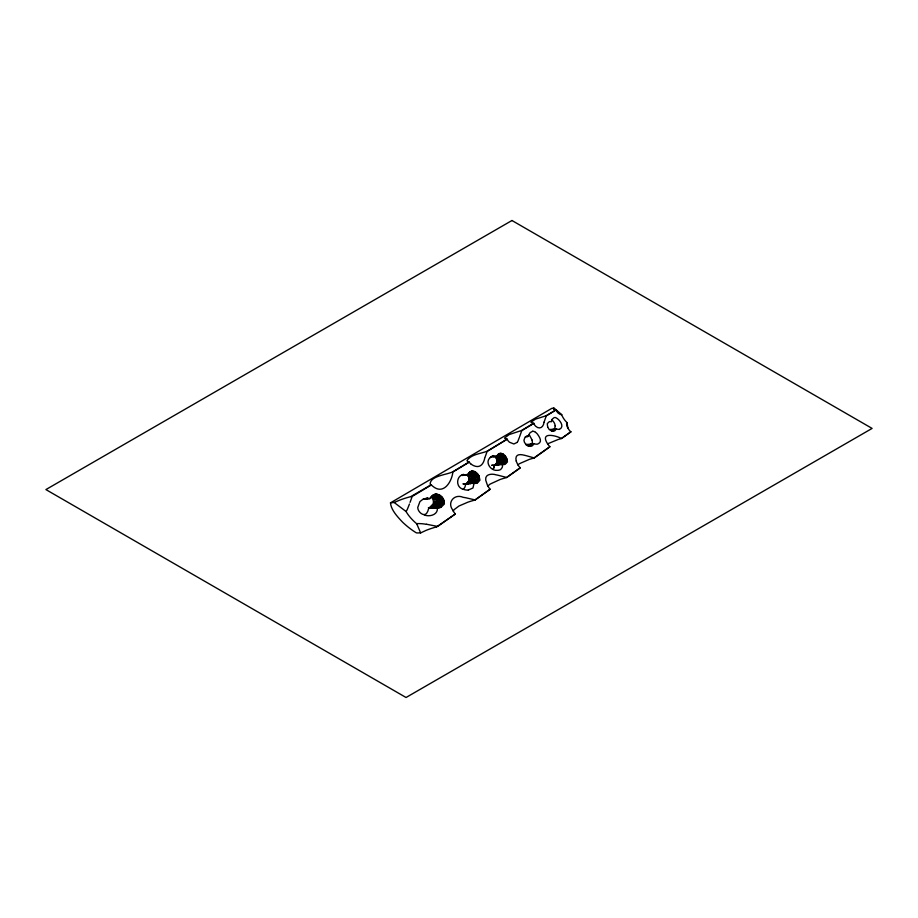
<?xml version="1.0" encoding="UTF-8"?>
<svg xmlns="http://www.w3.org/2000/svg" width="918" height="918" viewBox="0 0 918 918"><rect width="100%" height="100%" fill="white"/><g stroke="black" fill="none" stroke-linecap="round" stroke-linejoin="round"><path stroke-width="1.38" d="M527.896 436.509L530.088 432.699L532.497 431.334M462.97 475.329L463.097 474.732A13.173 7.608 0 0 1 463.188 474.468L466.275 475.008M554.598 429.027L554.644 428.786A1.17 0.677 0 0 0 555.941 428.763L555.964 428.752A6.713 3.879 0 0 1 555.838 429.429A3.316 1.916 0 0 1 555.436 430.06A3.351 1.939 0 0 1 554.816 430.726A2.306 1.331 0 0 1 553.37 431.162A2.467 1.423 0 0 1 551.936 430.944L549.285 429.635L547.771 427.157M550.421 429.383L551.569 429.394M553.29 429.004L554.403 429.016M554.633 428.832L555.241 425.814M532.256 443.635L530.019 446.297M530.673 443.968L532.061 443.807M426.962 498.979L427.295 498.153A5.531 3.19 0 0 1 429.831 498.658A11.532 6.655 0 0 1 430.29 497.9A7.149 4.131 0 0 1 430.863 497.246L431.38 496.592M426.847 498.853L427.18 498.141M479.012 479.058L476.086 482.639A4.131 2.387 0 0 1 474.434 483.04A3.89 2.249 0 0 1 473.034 483.006L473.401 483.327M468.754 473.091L470.142 475.558A17.258 9.96 0 0 1 471.026 478.37A15.136 8.744 0 0 1 470.831 480.137L467.905 483.614A4.165 2.41 0 0 0 469.637 483.189C474.158 481.388 472.999 474.973 469.511 472.965A8.457 4.888 0 0 1 469.718 473.172L471.841 475.558A17.821 10.293 0 0 1 472.598 477.785L472.632 478.232A15.067 8.698 0 0 1 472.46 479.999L470.062 483.189L465.495 484.119A19.335 11.165 0 0 1 465.013 486.827A12.485 7.206 0 0 1 463.2 489.271C455.661 487.492 455.948 476.144 463.223 474.468M469.798 472.047C475.421 473.998 474.962 481.663 471.668 483.453M475.719 479.701L472.827 483.224A4.12 2.387 0 0 0 474.56 482.765L477.36 479.552M430.232 508.205L430.99 507.665A4.923 2.846 0 0 0 432.229 507.665A5.359 3.098 0 0 0 434.857 507.057L438.115 503.73A15.95 9.203 0 0 0 438.517 501.285A17.821 10.282 0 0 0 437.622 498.44L435.189 495.892A7.505 4.326 0 0 0 433.227 495.009M434.455 507.482L433.652 507.998A5.829 3.362 0 0 0 434.948 507.998C443.532 508.297 444.06 495.49 435.889 494.297M470.934 478.37A15.319 8.847 0 0 1 470.739 480.183L467.882 483.35A4.177 2.41 0 0 1 466.333 483.74L469.213 480.275A15.939 9.203 0 0 0 467.629 474.537M491.933 465.196A3.259 1.882 0 0 0 494.802 464.933L497.051 462.695M432.699 507.643L431.953 508.102M427.077 498.141L423.278 499.013L420.065 501.48A18.819 10.867 0 0 0 419.893 501.687L417.759 507.459A21.091 12.175 0 0 0 417.793 507.975C418.069 512.474 425.057 518.039 427.501 511.785A18.658 10.775 0 0 0 428.304 509.433L429.268 507.78A4.923 2.846 0 0 0 430.508 507.78A5.37 3.098 0 0 0 433.135 507.161L436.406 503.844A15.927 9.191 0 0 0 436.807 501.412A17.798 10.27 0 0 0 436.13 498.944L433.48 496.018A9.031 5.221 0 0 0 432.596 495.559L432.47 495.502M500.895 455.087L502.639 457.015A18.039 10.408 0 0 1 503.534 459.425L503.58 459.769A14.596 8.434 0 0 1 503.523 461.134L500.654 464.692M544.099 422.016L546.279 415.877L556.182 409.738L553.646 409.313M498.153 464.634L497.499 465.024M544.041 422.211C543.445 427.559 539.417 429.704 535.653 426.216A13.977 8.067 0 0 1 533.909 423.336L521.745 430.611M499.736 464.462L499.082 464.852M553.015 429.567L553.095 429.544A5.956 3.442 0 0 1 552.12 431.012A4.9 2.834 0 0 0 552.82 430.129M519.622 436.67L521.791 430.588M519.404 437.324L517.89 441.225A16.593 9.582 0 0 1 517.167 442.396M529.858 446.286A3.982 2.306 0 0 1 529.009 446.137L526.576 445.196L526.335 444.323A1.366 0.792 0 0 0 526.84 444.415M477.257 479.598L474.434 482.776M475.616 479.747L472.781 482.925M485.014 457.302L487.148 451.404L507.092 439.206A5.692 3.282 0 0 1 506.047 439.011L505.393 438.793A2.077 1.193 0 0 1 504.934 438.517L504.808 438.379A2.054 1.182 0 0 1 504.625 437.955L509.157 434.57L521.642 430.473L533.725 423.221L531.155 422.498A1.595 0.918 0 0 1 531.017 422.165L535.446 419.159L546.141 415.762L556.308 409.841M429.257 507.826L430.049 508.205M484.773 458.036C483.258 465.529 478.622 469.259 471.244 464.29M526.186 444.909L524.373 442.143A5.072 2.926 0 0 1 524.35 441.891L524.235 441.397A16.753 9.673 0 0 1 523.96 440.261L524.993 437.243L527.586 435.993M410.059 502.353L412.193 496.454L431.403 484.922M409.462 504.028L407.466 509.02A44.351 25.612 0 0 1 406.077 511.51A73.21 42.274 0 0 0 407.523 513.851A86.98 50.215 0 0 0 416.772 523.811M530.535 444.461L530.65 444.312A6.392 3.695 0 0 1 529.25 446.205M441.558 503.5L438.311 506.828A5.324 3.075 0 0 1 435.694 507.447A5.129 2.961 0 0 1 434.558 507.447L435.247 507.884M554.277 417.541L552.315 419.078L551.362 421.787A1.939 1.113 0 0 0 550.559 421.591M495.02 464.944L494.332 465.357A17.144 9.891 0 0 1 493.712 468.226M466.447 474.904A1.446 0.838 0 0 1 467.423 474.95A8.159 4.716 0 0 1 468.306 473.665L468.398 473.55M497.625 454.938L497.326 455.351A6.816 3.936 0 0 0 496.627 456.384L496.5 456.533A3.741 2.157 0 0 0 493.391 455.798A2.995 1.733 0 0 0 492.897 455.959M489.478 458.3C485.266 462.706 490.866 471.175 497.349 470.349A4.934 2.846 0 0 0 498.187 470.291C501.308 470.544 503.775 465.874 501.951 464.519M517.132 442.43L513.862 443.979L509.513 442.235A13.816 7.975 0 0 1 507.287 439.32M501.021 457.233L499.335 455.282A7.826 4.521 0 0 0 497.992 454.456A7.688 4.441 0 0 1 499.403 455.248L501.09 457.187A17.924 10.35 0 0 1 501.985 459.62L502.02 459.941A14.619 8.446 0 0 1 501.962 461.295L499.495 464.439A4.039 2.329 0 0 1 499.002 464.6L499.013 464.577A3.913 2.261 0 0 0 499.381 464.451L499.851 464.37A3.213 1.859 0 0 0 501.354 464.428L501.262 464.382A3.397 1.962 0 0 0 502.513 464.141L504.992 460.997A14.619 8.446 0 0 0 505.141 459.597L505.095 459.252A18.073 10.431 0 0 0 504.2 456.854L502.157 454.605L499.369 453.584A3.339 1.928 0 0 1 499.943 453.699L501.916 454.513A7.952 4.59 0 0 1 502.456 454.903L504.131 456.889M464.795 483.729A4.039 2.329 0 0 0 466.218 483.763A4.211 2.433 0 0 0 468.008 483.338A3.947 2.284 0 0 0 469.488 483.476L469.5 483.534A4.154 2.398 0 0 0 471.267 483.052A3.924 2.261 0 0 0 472.781 483.189L472.242 483.522M466.183 483.855L465.518 484.107M472.919 482.902A4.154 2.398 0 0 1 471.129 483.327L467.87 483.66A3.947 2.284 0 0 1 466.436 483.591L466.723 483.878M555.918 409.726L553.887 408.04L551.787 408.361L390.494 502.846C391.011 509.938 397.563 516.857 402.474 522.067A116.643 67.347 0 0 0 413.272 530.868L415.82 532.555A2.983 1.721 0 0 0 417.001 532.945L420.639 532.888L426.204 530.329A67.312 38.866 0 0 1 436.498 526.921M467.79 483.74L467.813 483.717A4.165 2.398 0 0 0 469.511 483.212L472.449 479.689A15.181 8.767 0 0 0 472.552 478.209M547.725 444.048L548.08 443.75A8.985 5.187 0 0 1 548.379 443.509L558.11 439.504A59.142 34.15 0 0 1 561.46 438.586L570.824 431.93M553.887 408.04L553.485 409.21M495.617 464.439L497.143 462.144A15.87 9.157 0 0 0 495.686 456.831L495.617 456.556M467.319 482.879L469.041 480.584A16.019 9.249 0 0 0 467.595 474.606M475.008 499.92L490.12 489.179A43.433 25.073 0 0 1 487.527 485.507L485.771 480.344A28.194 16.283 0 0 1 485.725 479.884C484.842 474.009 492.025 473.47 495.972 474.813A39.841 23.007 0 0 1 497.981 475.226L506.587 477.44L520.196 467.79A39.233 22.652 0 0 1 517.649 464.405L516.214 461.157M534.092 457.91L549.893 446.676A35.469 20.483 0 0 1 547.541 443.761C539.715 431.644 555.459 435.316 561.437 438.46L570.801 431.827M455.305 514.091L436.498 526.921M490.166 489.294L475.042 500.046A63.25 36.513 0 0 0 467.87 502.18L458.931 506.036L454.203 509.593A11.039 6.369 0 0 0 453.331 511.223M520.231 467.905L506.644 477.578A60.749 35.068 0 0 0 500.115 479.494L490.212 484.038A11.957 6.896 0 0 0 487.951 486.288M549.928 446.791L534.127 458.025A59.647 34.436 0 0 0 529.273 459.402L519.404 463.705A10.775 6.219 0 0 0 517.993 464.967M533.656 443.578L533.679 443.566A4.888 2.823 0 0 0 537.34 444.14A3.374 1.951 0 0 0 537.741 444.025C542.779 441.914 539.715 437.347 537.512 434.214A25.015 14.447 0 0 0 536.927 433.537L535.802 432.481A9.88 5.703 0 0 0 535.538 432.275M507.092 439.206L486.988 451.277C480.481 453.767 471.129 454.364 467.032 460.515A2.8 1.618 0 0 0 467.308 461.123L467.491 461.318A3.81 2.203 0 0 0 469.132 461.983L452.689 471.863C446.699 474.836 429.922 475.891 430.163 484.222A4.097 2.364 0 0 0 431.196 484.761L410.736 496.627M390.494 502.846L394.143 502.467L400.03 500.012A86.04 49.675 0 0 1 410.736 496.627M499.667 464.324L501.859 461.341A14.539 8.4 0 0 0 501.928 459.987L501.894 459.631M431.426 507.264L434.696 503.959A15.939 9.203 0 0 0 435.109 501.526M439.917 506.747L443.314 503.362A15.996 9.237 0 0 0 443.715 501.297A19.003 10.97 0 0 0 443.302 499.151L442.786 498.21A6.908 3.993 0 0 0 442.568 497.728L442.189 497.154M436.44 506.966L439.837 503.615A15.985 9.226 0 0 0 440.227 501.171L440.192 500.746A17.981 10.385 0 0 0 439.332 498.313L436.83 495.777A6.644 3.833 0 0 0 433.996 494.664A6.678 3.856 0 0 1 437.243 496.007L439.252 498.359A18.004 10.396 0 0 1 440.101 500.792L440.135 501.217M471.141 483.063L474.078 479.54A15.181 8.767 0 0 0 474.181 478.048L474.136 477.67A17.958 10.373 0 0 0 473.459 475.398L471.347 472.999A7.447 4.303 0 0 0 469.683 472.127A7.551 4.361 0 0 1 471.29 473.034L473.378 475.444M504.2 463.946L506.667 460.767A14.367 8.296 0 0 0 506.736 459.734A18.876 10.901 0 0 0 506.38 457.933L505.956 457.13A6.38 3.683 0 0 0 505.829 456.843L505.451 456.189M501.354 464.141L501.056 464.267A3.959 2.284 0 0 1 500.643 464.416L500.666 464.382M477.521 482.879L479.953 480.183L479.104 476.27A4.142 2.387 0 0 0 478.84 475.937L478.393 475.122A6.736 3.89 0 0 0 478.198 474.698L477.853 474.124M500.941 464.29L503.42 461.169A14.55 8.4 0 0 0 503.489 459.815L503.454 459.459A18.05 10.419 0 0 0 502.571 457.061L501.171 455.328A6.311 3.638 0 0 0 498.692 453.894M496.259 464.783L498.853 461.628A14.677 8.469 0 0 0 498.922 460.308A16.926 9.777 0 0 0 497.854 457.313L496.787 456.039M495.972 464.887L496.007 464.875A4.039 2.329 0 0 0 496.374 464.76L498.761 461.662A16.294 9.409 0 0 0 497.774 457.382M527.529 444.369L527.058 444.415M495.869 464.933L495.915 464.921A3.523 2.031 0 0 1 495.135 464.864L495.422 465.128M498.922 464.611L499.002 464.6A3.431 1.974 0 0 1 498.279 464.531L498.566 464.795M497.349 464.772L497.418 464.749A4.085 2.364 0 0 0 497.935 464.6L500.402 461.467A14.596 8.434 0 0 0 500.471 460.113L500.425 459.757A17.729 10.236 0 0 0 499.541 457.371L497.556 455.294L499.472 457.405A17.729 10.236 0 0 1 500.344 459.803L500.402 460.503A14.355 8.285 0 0 1 500.31 461.513L497.808 464.623A3.787 2.192 0 0 1 497.499 464.726L497.499 464.726A3.488 2.008 0 0 1 496.695 464.703L495.927 465.185M552.911 429.222L551.695 429.67A7.126 4.108 0 0 1 551.133 430.749L551.133 430.749A5.875 3.397 0 0 0 551.42 430.312M528.997 444.197L527.655 444.725A8.595 4.969 0 0 1 527.242 445.586M530.524 444.002L529.124 444.61A7.275 4.2 0 0 1 528.24 445.987M502.272 464.519L502.364 464.497A3.752 2.169 0 0 0 505.187 464.29L507.47 461.892L506.541 458.128A3.947 2.272 0 0 0 506.38 457.933M477.222 483.006A4.556 2.628 0 0 1 473.998 483.361L473.631 483.384M559.578 429.28C565.706 426.262 557.972 417.656 554.931 417.449M495.663 456.544L496.443 456.521M528.516 436.165L528.584 436.153A2.134 1.228 0 0 0 527.655 435.993M491.91 465.265L493.815 465.449M470.521 483.671L471.175 483.373A3.913 2.261 0 0 1 469.718 483.304L470.016 483.591M501.79 464.485L501.435 464.198A3.27 1.893 0 0 0 502.754 464.279L502.926 464.256A3.339 1.928 0 0 0 504.2 463.957M435.396 507.884L436.302 507.333A4.877 2.811 0 0 0 437.438 507.344L437.611 507.321M431.426 507.264A5.405 3.121 0 0 1 428.786 507.884L428.97 507.861A5.382 3.11 0 0 0 431.288 507.287L434.73 503.615A16.031 9.26 0 0 0 435.017 501.572A17.626 10.178 0 0 0 434.432 499.071L431.77 496.156L434.363 499.117M468.364 490.028L472.977 487.974L474.009 483.43M464.68 483.809L465.334 483.832M552.739 431.116L552.67 431.104A3.511 2.02 0 0 1 551.925 430.955M465.139 484.084L463.2 483.935M433.48 507.987L432.826 507.551A4.877 2.811 0 0 0 433.893 507.562L433.962 507.562A5.29 3.052 0 0 0 436.578 506.943L439.722 503.661A15.927 9.203 0 0 0 440.135 501.217M431.747 508.102L431.093 507.665M426.491 524.224L437.679 526.462L455.259 513.954A47.564 27.46 0 0 1 452.517 509.708C446.986 502.066 454.685 493.551 463.051 497.292A42.641 24.625 0 0 1 466.057 497.82L474.985 499.908M466.424 474.503L467.48 474.881M505.302 456.189A8.985 5.187 0 0 0 503.19 454.077A5.428 3.133 0 0 0 502.375 453.779L500.677 453.4A2.306 1.331 0 0 0 500.138 453.423M534.081 457.898L525.807 455.58A39.554 22.835 0 0 0 524.729 455.328C519.404 453.871 514.791 454.226 516.134 460.847M424.288 514.975C429.509 517.155 438.391 514.757 437.312 507.792A5.783 3.339 0 0 0 441.099 507.184M469.075 472.678L469.408 473.034A7.998 4.624 0 0 1 469.66 473.195L471.76 475.593A17.832 10.293 0 0 1 472.518 477.819L472.552 478.209M433.411 496.053L435.843 498.6A17.798 10.27 0 0 1 436.67 501.033L436.716 501.457A16.008 9.249 0 0 1 436.44 503.5L432.998 507.184A5.393 3.121 0 0 1 430.508 507.78M435.121 495.915L437.542 498.474A17.935 10.362 0 0 1 438.379 500.918L438.425 501.331A16.008 9.237 0 0 1 438.15 503.385L434.719 507.069A5.347 3.087 0 0 1 432.137 507.677M438.552 495.651L440.973 498.233A18.05 10.419 0 0 1 441.822 500.677L441.856 501.102A16.042 9.26 0 0 1 441.547 503.546L438.173 506.851A5.313 3.064 0 0 1 435.602 507.459M394.143 502.467L406.066 511.51M475.811 477.899L475.765 477.521A17.958 10.373 0 0 0 474.813 474.939L472.908 472.862A6.334 3.661 0 0 0 470.372 471.703M551.856 419.905L552.315 420.306A20.322 11.739 0 0 1 555.138 425.814M556.377 410.116L561.632 414.523M468.364 473.608L470.073 475.616M558.419 413.341L558.178 413.123A13.977 8.067 0 0 1 556.365 409.83M473.286 473.08L474.881 474.893A17.935 10.362 0 0 1 475.857 477.475L475.903 477.853A15.101 8.721 0 0 1 475.708 479.735M431.047 497.005L432.286 498.394A16.49 9.513 0 0 1 432.986 504.062L429.739 507.367A6.231 3.603 0 0 1 428.35 507.803M496.753 456.097L497.808 457.371M495.1 456.785L496.695 459.31M529.101 434.455L532.084 440.043M467.228 474.778L467.928 475.696M478.37 475.065L478.393 475.122A17.66 10.201 0 0 1 479.058 479.07M566.635 424.644L566.67 424.942A24.843 14.344 0 0 0 567.335 427.019L568.735 429.452A32.669 18.865 0 0 0 570.789 431.816M478.726 475.719L478.84 475.937A18.991 10.97 0 0 1 479.23 477.888A14.986 8.652 0 0 1 479.024 479.38L477.888 481.571L475.868 483.017A5.06 2.926 0 0 1 474.686 483.407M416.738 523.822L420.639 532.888M471.37 483.155L474.113 479.804A15.078 8.71 0 0 0 474.273 478.014L474.216 477.681M478.794 475.88L478.909 479.735L476.212 482.616A4.131 2.387 0 0 1 474.434 483.04M547.713 426.813L547.644 426.491A30.248 17.465 0 0 1 547.461 425.309L547.369 424.46A10.672 6.162 0 0 0 547.335 424.173L547.289 423.921A2.146 1.239 0 0 1 547.335 423.646L548.631 422.269A2.536 1.469 0 0 1 550.33 421.5M561.621 414.523A46.554 26.874 0 0 0 566.922 422.532L567.955 428.224M505.015 459.287L505.061 459.643A14.562 8.411 0 0 1 504.992 460.997L502.628 464.118A3.351 1.928 0 0 1 501.343 464.416M493.781 465.483L493.746 467.595A17.373 10.029 0 0 1 493.689 467.882L493.494 468.559A10.293 5.944 0 0 1 492.92 469.396M477.452 477.75L477.406 477.371A17.993 10.385 0 0 0 476.442 474.778L472.736 471.714A4.269 2.467 0 0 0 471.163 471.416M441.96 501.056L441.914 500.631A18.016 10.396 0 0 0 441.053 498.187L438.609 495.617A5.978 3.454 0 0 0 434.868 494.389M561.564 414.706A3.81 2.203 0 0 1 558.752 413.295M566.693 424.609A10.832 6.254 0 0 1 566.842 422.532M431.391 484.922A14.849 8.572 0 0 0 432.871 486.322C443.612 495.272 451.863 481.675 452.872 472.001L469.293 462.121A14.596 8.434 0 0 0 471.118 464.198M525.498 436.738A2.043 1.182 0 0 1 527.196 436.475A2.605 1.503 0 0 1 527.85 436.612A2.318 1.343 0 0 0 526.37 436.486M496.615 459.321A14.596 8.423 0 0 1 497.131 462.695M468.019 490.097A7.642 4.406 0 0 1 463.2 489.225M443.314 499.151A4.097 2.364 0 0 1 443.543 499.415L444.404 503.971L441.225 507.138A6.105 3.523 0 0 1 438.437 507.78A5.806 3.351 0 0 1 437.312 507.792M439.16 494.813A8.182 4.716 0 0 1 441.994 497.154M431.621 496.627A6.036 3.477 0 0 1 435.637 494.171M428.763 498.623A1.366 0.792 0 0 1 429.75 498.726M530.053 446.332A2.708 1.561 0 0 0 532.268 445.758A4.005 2.318 0 0 0 533.002 445.012A3.867 2.238 0 0 0 533.461 444.381M533.679 443.566A7.47 4.315 0 0 1 533.53 444.255M532.727 431.15A3.959 2.284 0 0 1 535.378 432.321M531.981 440.055A18.36 10.603 0 0 1 532.096 443.83M477.658 474.101A8.572 4.946 0 0 0 475.237 471.863A5.221 3.006 0 0 0 473.998 471.439M471.967 471.209A4.177 2.41 0 0 1 475.088 471.955M471.863 471.267A3.397 1.962 0 0 1 473.986 471.45M468.96 473.114A4.601 2.651 0 0 1 471.806 471.186M489.615 458.334A8.755 5.06 0 0 1 492.736 455.833M502.112 453.63A5.21 3.006 0 0 1 503.11 454.123M502.089 453.653A2.869 1.652 0 0 0 500.058 453.412A3.672 2.111 0 0 0 497.82 454.961M559.418 429.383A4.429 2.559 0 0 1 556.056 428.706M416.715 523.627A24.637 14.229 0 0 1 426.422 524.339M437.438 507.344A5.301 3.064 0 0 0 440.055 506.725L443.337 503.018A17.775 10.259 0 0 0 442.774 498.21M423.508 499.036A2.077 1.193 0 0 1 425.057 499.174M434.822 494.4A6.036 3.488 0 0 1 438.506 495.663M490.809 457.118A1.492 0.861 0 0 1 491.635 457.084M492.381 456.934A1.457 0.838 0 0 1 493.62 456.992M493.964 456.762A1.423 0.826 0 0 1 495.295 456.854M477.349 479.586A15.158 8.755 0 0 0 477.544 477.704L477.498 477.326A17.97 10.373 0 0 0 476.522 474.744L474.549 472.701A5.565 3.213 0 0 0 471.141 471.37M426.973 498.784A2.077 1.205 0 0 1 428.534 498.922M463.165 483.866A3.97 2.295 0 0 0 464.588 483.901A4.269 2.467 0 0 0 466.39 483.488M502.834 464.267A3.316 1.916 0 0 0 504.085 463.969L505.807 462.603L506.621 460.469A17.671 10.201 0 0 0 505.933 457.13M467.755 475.742A16.719 9.65 0 0 1 469.144 481.021M533.656 443.578A1.32 0.757 0 0 1 532.314 443.566M463.12 475.237A1.664 0.964 0 0 1 464.542 475.34M464.772 475.076A1.664 0.964 0 0 1 466.195 475.191M425.241 498.91A2.088 1.205 0 0 1 426.79 499.048M461.467 475.398A1.664 0.964 0 0 1 462.89 475.501M470.418 471.68A6.392 3.683 0 0 1 473.252 473.091M554.541 429.245L554.529 429.28A7.952 4.59 0 0 1 554.242 429.957L552.911 431.139L554.323 429.819A8.273 4.774 0 0 0 554.506 429.383L554.518 429.349M511.957 220.504L45.9 489.581L406.043 697.496L872.1 428.419L511.957 220.504M439.056 494.894A5.336 3.087 0 0 0 437.691 494.423A4.269 2.467 0 0 0 435.717 494.309A4.877 2.811 0 0 1 439.022 494.917"/></g></svg>
